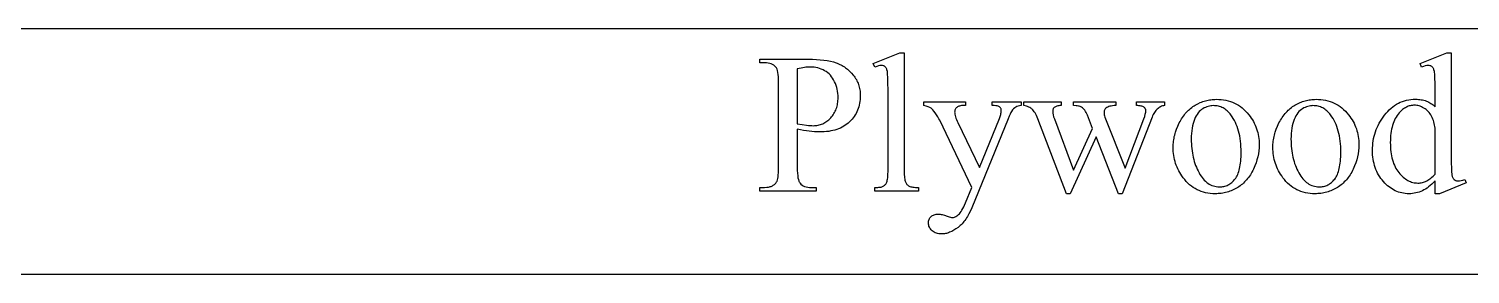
# Model space of a CAD drawing. Extents: x -4 to 204, y -54 to 64.
# Drawn here: x 50.37 to 59.9, y 58.75 to 60.38 of the extents above; entities that cross this region are included whole.
import ezdxf

# ---------------------------------------------------------------- set-up
doc = ezdxf.new("R2010")
doc.units = 0
doc.header["$MEASUREMENT"] = 0
doc.layers.add('LAYER_1', color=3, linetype='CONTINUOUS')

msp = doc.modelspace()

# ---------------------------------------------------------------- linework, layer by layer
at = {"layer": 'LAYER_1'}
for points in [[(47.94337, 58.75224), (69.69337, 58.75224), (69.69337, 60.37724), (47.94337, 60.37724)], [(55.45388, 59.71195), (55.45388, 59.45766), (55.45416, 59.43804), (55.45501, 59.42036), (55.45642, 59.40464), (55.45839, 59.39087), (55.46092, 59.37905), (55.46402, 59.36918), (55.46578, 59.36498), (55.46768, 59.36127), (55.46972, 59.35804), (55.47191, 59.3553), (55.47841, 59.34866), (55.48571, 59.34291), (55.49378, 59.33804), (55.50265, 59.33406), (55.51229, 59.33096), (55.52272, 59.32875), (55.53394, 59.32742), (55.54594, 59.32698), (55.57942, 59.32698), (55.57942, 59.30316), (55.20538, 59.30316), (55.20538, 59.32698), (55.23822, 59.32698), (55.25156, 59.32754), (55.25787, 59.32824), (55.26393, 59.32923), (55.26974, 59.3305), (55.2753, 59.33205), (55.28062, 59.33388), (55.28569, 59.33599), (55.29052, 59.33838), (55.2951, 59.34106), (55.29943, 59.34402), (55.30352, 59.34725), (55.30736, 59.35078), (55.31095, 59.35458), (55.3143, 59.35866), (55.3174, 59.36303), (55.32042, 59.36887), (55.32303, 59.37643), (55.32525, 59.38569), (55.32706, 59.39666), (55.32847, 59.40935), (55.32947, 59.42374), (55.33007, 59.43985), (55.33028, 59.45766), (55.33028, 60.02161), (55.33, 60.04124), (55.32919, 60.05891), (55.32783, 60.07463), (55.32593, 60.0884), (55.32349, 60.10022), (55.3205, 60.11009), (55.3188, 60.11429), (55.31697, 60.11801), (55.315, 60.12123), (55.31289, 60.12397), (55.30623, 60.13061), (55.29881, 60.13636), (55.29062, 60.14123), (55.28167, 60.14522), (55.27195, 60.14831), (55.26147, 60.15053), (55.25023, 60.15186), (55.23822, 60.1523), (55.20538, 60.1523), (55.20538, 60.17612), (55.52534, 60.17612), (55.55386, 60.17574), (55.58083, 60.17461), (55.60624, 60.17272), (55.63011, 60.17008), (55.65244, 60.16669), (55.67321, 60.16254), (55.69243, 60.15763), (55.7101, 60.15198), (55.71847, 60.14883), (55.72667, 60.14542), (55.73471, 60.14176), (55.74257, 60.13783), (55.75028, 60.13365), (55.75781, 60.12921), (55.76518, 60.12451), (55.77239, 60.11955), (55.77943, 60.11433), (55.7863, 60.10885), (55.79301, 60.10311), (55.79955, 60.09711), (55.80592, 60.09086), (55.81213, 60.08434), (55.82405, 60.07054), (55.82967, 60.06329), (55.83492, 60.05588), (55.8398, 60.04831), (55.84433, 60.04056), (55.8485, 60.03265), (55.8523, 60.02458), (55.85574, 60.01634), (55.85882, 60.00793), (55.86153, 59.99936), (55.86389, 59.99062), (55.86588, 59.98171), (55.86751, 59.97264), (55.86877, 59.96341), (55.86968, 59.954), (55.87022, 59.94444), (55.8704, 59.9347), (55.87013, 59.9215), (55.8693, 59.90861), (55.86793, 59.89603), (55.866, 59.88376), (55.86352, 59.87181), (55.86049, 59.86016), (55.85691, 59.84883), (55.85278, 59.83781), (55.8481, 59.8271), (55.84287, 59.81671), (55.83709, 59.80662), (55.83075, 59.79685), (55.82387, 59.78739), (55.81643, 59.77824), (55.80845, 59.76941), (55.79991, 59.76088), (55.79087, 59.75277), (55.78138, 59.74519), (55.77143, 59.73813), (55.76102, 59.73159), (55.75016, 59.72557), (55.73885, 59.72008), (55.72708, 59.71511), (55.71485, 59.71067), (55.70217, 59.70674), (55.68904, 59.70334), (55.67544, 59.70047), (55.6614, 59.69811), (55.6469, 59.69628), (55.63194, 59.69497), (55.61653, 59.69419), (55.60066, 59.69393), (55.58457, 59.69421), (55.56783, 59.69506), (55.55045, 59.69646), (55.53242, 59.69843), (55.51375, 59.70097), (55.49444, 59.70407), (55.47448, 59.70773)], [(56.16075, 60.21861), (56.16075, 59.43642), (56.16125, 59.41107), (56.16188, 59.40015), (56.16276, 59.39039), (56.16389, 59.3818), (56.16527, 59.37437), (56.16691, 59.36812), (56.16879, 59.36303), (56.17094, 59.35866), (56.17336, 59.35456), (56.17605, 59.35073), (56.17901, 59.34717), (56.18225, 59.34389), (56.18575, 59.34088), (56.18953, 59.33814), (56.19358, 59.33567), (56.19822, 59.33348), (56.20376, 59.33158), (56.21021, 59.32998), (56.21756, 59.32867), (56.22582, 59.32764), (56.23498, 59.32692), (56.24505, 59.32648), (56.25603, 59.32633), (56.25603, 59.30316), (55.96697, 59.30316), (55.96697, 59.32633), (55.98564, 59.32686), (55.99377, 59.32751), (56.00109, 59.32842), (56.00761, 59.3296), (56.01332, 59.33104), (56.01823, 59.33274), (56.02234, 59.3347), (56.02594, 59.33696), (56.02934, 59.33957), (56.03254, 59.34252), (56.03553, 59.34581), (56.03833, 59.34944), (56.04092, 59.35341), (56.04332, 59.35773), (56.04551, 59.36238), (56.04747, 59.36777), (56.04917, 59.37425), (56.05061, 59.38185), (56.05179, 59.39055), (56.0527, 59.40036), (56.05336, 59.41127), (56.05388, 59.43642), (56.05388, 59.97204), (56.0536, 60.01712), (56.05275, 60.05259), (56.05135, 60.07844), (56.05043, 60.08776), (56.04937, 60.09468), (56.04678, 60.1052), (56.04522, 60.10978), (56.0435, 60.11391), (56.0416, 60.11759), (56.03954, 60.12081), (56.0373, 60.12358), (56.03489, 60.1259), (56.03231, 60.12786), (56.02956, 60.12956), (56.02664, 60.131), (56.02354, 60.13218), (56.01684, 60.13375), (56.00946, 60.13427), (56.00513, 60.13411), (56.00053, 60.13363), (55.99047, 60.1317), (55.97928, 60.12848), (55.96697, 60.12397), (55.95603, 60.1465), (56.13178, 60.21861)], [(59.67062, 59.36947), (59.65987, 59.3586), (59.64917, 59.34852), (59.63854, 59.33924), (59.62797, 59.33076), (59.61746, 59.32307), (59.60701, 59.31617), (59.59661, 59.31007), (59.58628, 59.30477), (59.57588, 59.30016), (59.56528, 59.29618), (59.55448, 59.2928), (59.54347, 59.29004), (59.53227, 59.28789), (59.52086, 59.28636), (59.50925, 59.28544), (59.49744, 59.28513), (59.48547, 59.28545), (59.47368, 59.28639), (59.46209, 59.28797), (59.45069, 59.29018), (59.43948, 59.29302), (59.42846, 59.29649), (59.41763, 59.30059), (59.40699, 59.30533), (59.39655, 59.31069), (59.38629, 59.31669), (59.37623, 59.32332), (59.36635, 59.33058), (59.35667, 59.33847), (59.34718, 59.34699), (59.33788, 59.35614), (59.32877, 59.36592), (59.32004, 59.3762), (59.31187, 59.38684), (59.30427, 59.39784), (59.29723, 59.4092), (59.29075, 59.42092), (59.28484, 59.43299), (59.27948, 59.44543), (59.2747, 59.45823), (59.27047, 59.47138), (59.26681, 59.4849), (59.26371, 59.49877), (59.26118, 59.51301), (59.25921, 59.5276), (59.2578, 59.54256), (59.25695, 59.55787), (59.25667, 59.57354), (59.25698, 59.58931), (59.25792, 59.60491), (59.25948, 59.62034), (59.26166, 59.63561), (59.26447, 59.6507), (59.2679, 59.66563), (59.27195, 59.68039), (59.27663, 59.69497), (59.28193, 59.7094), (59.28785, 59.72365), (59.2944, 59.73773), (59.30157, 59.75165), (59.30937, 59.76539), (59.31779, 59.77897), (59.32683, 59.79238), (59.3365, 59.80562), (59.34666, 59.81837), (59.35717, 59.83029), (59.36804, 59.84139), (59.37927, 59.85167), (59.39086, 59.86113), (59.4028, 59.86977), (59.4151, 59.87758), (59.42775, 59.88457), (59.44077, 59.89073), (59.45414, 59.89608), (59.46787, 59.9006), (59.48195, 59.9043), (59.49639, 59.90718), (59.51119, 59.90924), (59.52635, 59.91047), (59.54186, 59.91088), (59.5515, 59.91069), (59.56092, 59.91011), (59.57012, 59.90914), (59.57912, 59.90778), (59.58791, 59.90604), (59.59648, 59.90391), (59.60485, 59.90139), (59.613, 59.89849), (59.62094, 59.8952), (59.62867, 59.89152), (59.63619, 59.88745), (59.6435, 59.883), (59.6506, 59.87816), (59.65748, 59.87293), (59.66416, 59.86731), (59.67062, 59.86131), (59.67062, 59.97011), (59.67032, 60.01578), (59.66941, 60.05171), (59.6679, 60.0779), (59.66692, 60.08735), (59.66579, 60.09436), (59.66303, 60.10502), (59.6614, 60.10966), (59.65959, 60.11383), (59.65762, 60.11754), (59.65547, 60.12079), (59.65315, 60.12358), (59.65066, 60.1259), (59.64801, 60.12786), (59.64519, 60.12956), (59.64221, 60.131), (59.63907, 60.13218), (59.63231, 60.13375), (59.62491, 60.13427), (59.61586, 60.13363), (59.60544, 60.1317), (59.59365, 60.12848), (59.58049, 60.12397), (59.57212, 60.1465), (59.74787, 60.21861), (59.77684, 60.21861), (59.77684, 59.53685), (59.77714, 59.49007), (59.77805, 59.4534), (59.77956, 59.42682), (59.78054, 59.41732), (59.78167, 59.41034), (59.78445, 59.39978), (59.78611, 59.39515), (59.78795, 59.39095), (59.78997, 59.38718), (59.79217, 59.38385), (59.79456, 59.38095), (59.79712, 59.37848), (59.80265, 59.37453), (59.80559, 59.37299), (59.80863, 59.37172), (59.81178, 59.37073), (59.81505, 59.37003), (59.82191, 59.36947), (59.82643, 59.36964), (59.83132, 59.37015), (59.84219, 59.3722), (59.8545, 59.37562), (59.86826, 59.38041), (59.87534, 59.35788), (59.70023, 59.28513), (59.67062, 59.28513)], [(55.45388, 59.74865), (55.48607, 59.74302), (55.5144, 59.73899), (55.52711, 59.73758), (55.53886, 59.73658), (55.54964, 59.73598), (55.55946, 59.73577), (55.56776, 59.73598), (55.57591, 59.73658), (55.58392, 59.7376), (55.59179, 59.73901), (55.59951, 59.74083), (55.60709, 59.74306), (55.61453, 59.74569), (55.62183, 59.74873), (55.62898, 59.75217), (55.63598, 59.75602), (55.64285, 59.76027), (55.64957, 59.76493), (55.65615, 59.76999), (55.66258, 59.77545), (55.66887, 59.78132), (55.67502, 59.7876), (55.6809, 59.7942), (55.68641, 59.80103), (55.69154, 59.80811), (55.69628, 59.81542), (55.70065, 59.82297), (55.70464, 59.83077), (55.70824, 59.8388), (55.71147, 59.84707), (55.71432, 59.85558), (55.71679, 59.86432), (55.71888, 59.87331), (55.72059, 59.88254), (55.72191, 59.892), (55.72286, 59.9017), (55.72343, 59.91164), (55.72362, 59.92183), (55.72326, 59.93586), (55.72217, 59.94965), (55.72036, 59.96318), (55.71783, 59.97647), (55.71457, 59.9895), (55.71059, 60.00228), (55.70588, 60.01481), (55.70045, 60.02708), (55.69435, 60.03885), (55.68765, 60.04986), (55.68035, 60.0601), (55.67244, 60.06957), (55.66393, 60.07828), (55.65482, 60.08623), (55.6451, 60.09341), (55.63478, 60.09983), (55.62398, 60.10549), (55.61281, 60.11039), (55.60129, 60.11454), (55.5894, 60.11794), (55.57714, 60.12058), (55.56453, 60.12246), (55.55155, 60.12359), (55.53822, 60.12397), (55.52972, 60.12378), (55.52063, 60.12321), (55.51097, 60.12225), (55.50072, 60.12091), (55.47847, 60.11709), (55.45388, 60.11174)], [(56.29079, 59.89286), (56.56568, 59.89286), (56.56568, 59.86904), (56.55216, 59.86904), (56.54515, 59.86884), (56.53858, 59.86825), (56.53247, 59.86727), (56.52682, 59.8659), (56.52161, 59.86413), (56.51686, 59.86197), (56.51256, 59.85942), (56.50871, 59.85648), (56.50531, 59.85325), (56.50237, 59.84982), (56.49988, 59.84621), (56.49785, 59.8424), (56.49626, 59.8384), (56.49513, 59.83421), (56.49445, 59.82983), (56.49422, 59.82526), (56.49456, 59.81868), (56.49555, 59.8115), (56.49721, 59.80371), (56.49954, 59.79532), (56.50252, 59.78633), (56.50617, 59.77673), (56.51049, 59.76653), (56.51547, 59.75573), (56.65903, 59.45831), (56.79101, 59.78406), (56.79357, 59.79065), (56.79579, 59.79721), (56.79767, 59.80376), (56.79921, 59.81029), (56.80041, 59.8168), (56.80127, 59.82329), (56.80178, 59.82976), (56.80195, 59.8362), (56.80167, 59.84164), (56.80082, 59.84634), (56.79941, 59.85033), (56.79744, 59.85359), (56.79451, 59.85694), (56.79084, 59.85994), (56.78646, 59.86258), (56.78135, 59.86485), (56.77483, 59.86668), (56.76622, 59.86799), (56.75552, 59.86877), (56.74272, 59.86904), (56.74272, 59.89286), (56.93457, 59.89286), (56.93457, 59.86904), (56.92334, 59.86743), (56.91348, 59.86517), (56.90499, 59.86228), (56.89787, 59.85874), (56.89127, 59.85403), (56.88435, 59.84763), (56.87711, 59.83954), (56.86955, 59.82977), (56.86601, 59.82329), (56.86118, 59.81287), (56.85506, 59.7985), (56.84766, 59.78019), (56.60753, 59.19178), (56.5985, 59.17103), (56.5888, 59.15159), (56.5837, 59.14236), (56.57842, 59.13345), (56.57298, 59.12487), (56.56737, 59.11662), (56.5616, 59.1087), (56.55565, 59.1011), (56.54953, 59.09383), (56.54325, 59.08689), (56.5368, 59.08027), (56.53018, 59.07398), (56.52339, 59.06802), (56.51643, 59.06238), (56.50242, 59.05212), (56.48853, 59.04323), (56.47478, 59.03571), (56.46115, 59.02955), (56.45439, 59.02699), (56.44766, 59.02476), (56.44096, 59.02288), (56.43429, 59.02134), (56.42766, 59.02015), (56.42106, 59.01929), (56.41449, 59.01878), (56.40796, 59.01861), (56.39867, 59.01895), (56.38981, 59.01997), (56.38137, 59.02168), (56.37336, 59.02408), (56.36576, 59.02716), (56.35859, 59.03092), (56.35184, 59.03536), (56.34551, 59.0405), (56.33978, 59.04607), (56.33481, 59.05184), (56.3306, 59.05782), (56.32716, 59.06399), (56.32449, 59.07037), (56.32258, 59.07695), (56.32143, 59.08373), (56.32105, 59.09071), (56.32132, 59.0973), (56.32215, 59.10357), (56.32354, 59.10949), (56.32547, 59.11509), (56.32796, 59.12036), (56.33101, 59.12529), (56.3346, 59.12989), (56.33875, 59.13416), (56.34338, 59.13801), (56.34843, 59.14135), (56.35389, 59.14417), (56.35976, 59.14648), (56.36604, 59.14827), (56.37273, 59.14955), (56.37984, 59.15032), (56.38736, 59.15058), (56.39291, 59.15036), (56.39895, 59.1497), (56.40546, 59.14859), (56.41246, 59.14704), (56.42792, 59.14261), (56.4453, 59.13642), (56.45697, 59.13219), (56.46622, 59.12918), (56.47306, 59.12736), (56.47749, 59.12676), (56.48237, 59.12707), (56.48736, 59.12801), (56.49247, 59.12957), (56.49768, 59.13175), (56.50301, 59.13456), (56.50845, 59.13799), (56.514, 59.14204), (56.51965, 59.14672), (56.52537, 59.15229), (56.5311, 59.15903), (56.53684, 59.16694), (56.54259, 59.17601), (56.54835, 59.18625), (56.55412, 59.19766), (56.55989, 59.21023), (56.56568, 59.22397), (56.60753, 59.32633), (56.39573, 59.77118), (56.39017, 59.78176), (56.38317, 59.79355), (56.37472, 59.80655), (56.36482, 59.82075), (56.35714, 59.83109), (56.35018, 59.83958), (56.34394, 59.84622), (56.33843, 59.85101), (56.33445, 59.85354), (56.3299, 59.856), (56.31912, 59.86067), (56.30608, 59.86501), (56.29079, 59.86904)], [(56.95066, 59.89286), (57.19787, 59.89286), (57.19787, 59.86904), (57.18971, 59.86828), (57.18228, 59.86731), (57.17559, 59.86611), (57.16963, 59.86469), (57.1644, 59.86305), (57.15991, 59.86119), (57.15615, 59.85911), (57.15313, 59.8568), (57.15064, 59.85426), (57.14848, 59.85145), (57.14666, 59.84838), (57.14516, 59.84506), (57.144, 59.84146), (57.14317, 59.83761), (57.14267, 59.8335), (57.14251, 59.82912), (57.14268, 59.824), (57.14319, 59.81862), (57.14524, 59.80707), (57.14866, 59.79448), (57.15345, 59.78084), (57.27963, 59.44157), (57.40646, 59.71775), (57.37298, 59.80466), (57.36897, 59.81394), (57.36465, 59.82248), (57.36003, 59.83028), (57.35511, 59.83733), (57.34989, 59.84364), (57.34437, 59.8492), (57.33855, 59.85402), (57.33242, 59.85809), (57.3285, 59.86023), (57.32381, 59.86216), (57.31836, 59.86386), (57.31214, 59.86533), (57.30516, 59.86659), (57.29742, 59.86763), (57.27963, 59.86904), (57.27963, 59.89286), (57.56032, 59.89286), (57.56032, 59.86904), (57.54915, 59.86835), (57.53883, 59.86727), (57.52936, 59.86578), (57.52073, 59.86389), (57.51294, 59.86159), (57.506, 59.8589), (57.4999, 59.8558), (57.49465, 59.8523), (57.49164, 59.84953), (57.48902, 59.84638), (57.48681, 59.84285), (57.485, 59.83894), (57.48359, 59.83464), (57.48258, 59.82997), (57.48198, 59.82491), (57.48178, 59.81947), (57.4821, 59.81299), (57.48307, 59.80643), (57.48467, 59.79979), (57.48693, 59.79307), (57.62083, 59.45444), (57.74508, 59.78084), (57.75072, 59.79734), (57.75474, 59.81206), (57.75615, 59.81876), (57.75715, 59.82502), (57.75776, 59.83083), (57.75796, 59.8362), (57.75776, 59.83922), (57.75717, 59.84216), (57.75619, 59.84501), (57.75482, 59.84779), (57.75305, 59.85049), (57.7509, 59.8531), (57.74835, 59.85564), (57.7454, 59.85809), (57.74189, 59.86038), (57.73762, 59.8624), (57.73259, 59.86416), (57.72682, 59.86566), (57.72028, 59.86689), (57.71299, 59.86787), (57.70495, 59.86858), (57.69616, 59.86904), (57.69616, 59.89286), (57.88221, 59.89286), (57.88221, 59.86904), (57.87532, 59.86776), (57.86867, 59.86602), (57.86224, 59.86382), (57.85605, 59.86115), (57.85009, 59.85802), (57.84436, 59.85443), (57.83887, 59.85038), (57.8336, 59.84586), (57.82857, 59.84088), (57.82376, 59.83544), (57.81919, 59.82953), (57.81485, 59.82317), (57.81074, 59.81634), (57.80686, 59.80904), (57.80322, 59.80129), (57.7998, 59.79307), (57.60281, 59.28513), (57.57641, 59.28513), (57.42899, 59.66174), (57.2571, 59.28513), (57.23328, 59.28513), (57.04401, 59.78084), (57.03935, 59.79211), (57.03472, 59.80243), (57.0301, 59.81178), (57.0255, 59.82019), (57.02092, 59.82764), (57.01637, 59.83413), (57.01183, 59.83967), (57.00731, 59.84425), (57.00249, 59.84823), (56.99701, 59.85196), (56.9909, 59.85543), (56.98414, 59.85865), (56.97673, 59.86163), (56.96869, 59.86435), (56.96, 59.86682), (56.95066, 59.86904)], [(58.22405, 59.91024), (58.24058, 59.90984), (58.2567, 59.90865), (58.27241, 59.90666), (58.28771, 59.90388), (58.30259, 59.9003), (58.31706, 59.89593), (58.33112, 59.89077), (58.34476, 59.88481), (58.35799, 59.87805), (58.37081, 59.8705), (58.38322, 59.86216), (58.39522, 59.85302), (58.4068, 59.84309), (58.41797, 59.83236), (58.42873, 59.82084), (58.43907, 59.80852), (58.44742, 59.79756), (58.45522, 59.78639), (58.46248, 59.77502), (58.46921, 59.76346), (58.4754, 59.75169), (58.48105, 59.73972), (58.48616, 59.72755), (58.49074, 59.71517), (58.49477, 59.7026), (58.49827, 59.68982), (58.50123, 59.67685), (58.50365, 59.66367), (58.50554, 59.65029), (58.50688, 59.63671), (58.50769, 59.62293), (58.50796, 59.60895), (58.50736, 59.58912), (58.50558, 59.56924), (58.50262, 59.54929), (58.49846, 59.52928), (58.49312, 59.50921), (58.48659, 59.48909), (58.47888, 59.4689), (58.46998, 59.44865), (58.46512, 59.43867), (58.46003, 59.42899), (58.45472, 59.41963), (58.44919, 59.41059), (58.44344, 59.40185), (58.43746, 59.39343), (58.43126, 59.38531), (58.42483, 59.37751), (58.41818, 59.37002), (58.41131, 59.36285), (58.40421, 59.35598), (58.39689, 59.34943), (58.38934, 59.34319), (58.38157, 59.33726), (58.37358, 59.33164), (58.36536, 59.32633), (58.35697, 59.32134), (58.34847, 59.31668), (58.33984, 59.31233), (58.3311, 59.30831), (58.32224, 59.3046), (58.31326, 59.30122), (58.30416, 59.29817), (58.29495, 59.29543), (58.28561, 59.29302), (58.27616, 59.29092), (58.26659, 59.28915), (58.25691, 59.28771), (58.2471, 59.28658), (58.23717, 59.28577), (58.22713, 59.28529), (58.21697, 59.28513), (58.20053, 59.28555), (58.18451, 59.28679), (58.16892, 59.28886), (58.15376, 59.29177), (58.13903, 59.2955), (58.12472, 59.30007), (58.11084, 59.30546), (58.09739, 59.31169), (58.08437, 59.31874), (58.07177, 59.32662), (58.0596, 59.33534), (58.04786, 59.34488), (58.03654, 59.35525), (58.02566, 59.36646), (58.0152, 59.37849), (58.00517, 59.39135), (57.99714, 59.40262), (57.98963, 59.41407), (57.98263, 59.42568), (57.97616, 59.43746), (57.9702, 59.44942), (57.96476, 59.46155), (57.95984, 59.47384), (57.95544, 59.48631), (57.95155, 59.49895), (57.94818, 59.51176), (57.94533, 59.52474), (57.943, 59.53789), (57.94119, 59.55122), (57.9399, 59.56471), (57.93912, 59.57838), (57.93886, 59.59221), (57.93902, 59.60235), (57.93949, 59.61248), (57.94027, 59.6226), (57.94137, 59.63271), (57.94279, 59.64281), (57.94452, 59.65291), (57.94656, 59.663), (57.94892, 59.67309), (57.95159, 59.68316), (57.95458, 59.69323), (57.96149, 59.71334), (57.96967, 59.73343), (57.9791, 59.75348), (57.98422, 59.76333), (57.98955, 59.77286), (57.99508, 59.78206), (58.0008, 59.79094), (58.00673, 59.79949), (58.01285, 59.80771), (58.01917, 59.8156), (58.02569, 59.82317), (58.03241, 59.83041), (58.03932, 59.83732), (58.04644, 59.84391), (58.05375, 59.85017), (58.06127, 59.8561), (58.06898, 59.8617), (58.07689, 59.86698), (58.085, 59.87193), (58.10153, 59.88091), (58.11831, 59.88869), (58.12679, 59.89213), (58.13533, 59.89527), (58.14393, 59.89812), (58.15259, 59.90066), (58.16131, 59.90291), (58.1701, 59.90485), (58.17894, 59.9065), (58.18784, 59.90784), (58.1968, 59.90889), (58.20583, 59.90964), (58.21491, 59.91009)], [(58.2041, 59.86839), (58.19556, 59.86808), (58.18702, 59.86712), (58.17846, 59.86554), (58.16989, 59.86332), (58.16132, 59.86047), (58.15273, 59.85699), (58.14414, 59.85287), (58.13553, 59.84811), (58.12713, 59.84257), (58.11914, 59.83606), (58.11156, 59.8286), (58.10439, 59.82019), (58.09764, 59.81082), (58.09129, 59.80049), (58.08536, 59.78921), (58.07985, 59.77698), (58.07487, 59.76381), (58.07055, 59.74974), (58.0669, 59.73476), (58.06391, 59.71887), (58.06159, 59.70209), (58.05993, 59.68439), (58.05893, 59.66579), (58.0586, 59.64629), (58.0588, 59.63033), (58.0594, 59.61465), (58.0604, 59.59925), (58.0618, 59.58412), (58.0636, 59.56927), (58.0658, 59.5547), (58.0684, 59.54041), (58.0714, 59.52639), (58.0748, 59.51264), (58.07859, 59.49918), (58.08279, 59.48599), (58.08739, 59.47307), (58.09239, 59.46044), (58.09779, 59.44808), (58.10358, 59.43599), (58.10978, 59.42419), (58.11631, 59.41288), (58.12309, 59.40231), (58.13012, 59.39246), (58.1374, 59.38335), (58.14494, 59.37496), (58.15274, 59.3673), (58.16079, 59.36037), (58.16909, 59.35418), (58.17765, 59.34871), (58.18646, 59.34397), (58.19552, 59.33995), (58.20484, 59.33667), (58.21441, 59.33412), (58.22424, 59.3323), (58.23432, 59.3312), (58.24465, 59.33084), (58.25237, 59.33104), (58.25992, 59.33164), (58.2673, 59.33265), (58.27451, 59.33406), (58.28154, 59.33587), (58.28841, 59.33808), (58.2951, 59.3407), (58.30163, 59.34371), (58.30798, 59.34713), (58.31416, 59.35096), (58.32017, 59.35518), (58.32601, 59.35981), (58.33168, 59.36484), (58.33718, 59.37027), (58.3425, 59.3761), (58.34766, 59.38234), (58.35257, 59.38907), (58.35716, 59.39637), (58.36144, 59.40426), (58.3654, 59.41272), (58.36905, 59.42176), (58.37237, 59.43138), (58.37538, 59.44158), (58.37808, 59.45235), (58.38045, 59.46371), (58.38251, 59.47564), (58.38425, 59.48815), (58.38568, 59.50124), (58.38679, 59.51491), (58.38758, 59.52915), (58.38806, 59.54398), (58.38822, 59.55938), (58.38795, 59.57875), (58.38716, 59.5976), (58.38584, 59.61593), (58.38399, 59.63374), (58.38161, 59.65102), (58.37871, 59.66778), (58.37528, 59.68401), (58.37132, 59.69972), (58.36683, 59.71491), (58.36181, 59.72958), (58.35627, 59.74372), (58.35019, 59.75734), (58.34359, 59.77044), (58.33646, 59.78301), (58.3288, 59.79506), (58.32062, 59.80659), (58.31481, 59.81407), (58.3088, 59.82107), (58.3026, 59.82759), (58.2962, 59.83363), (58.2896, 59.83918), (58.28281, 59.84425), (58.27582, 59.84884), (58.26863, 59.85294), (58.26125, 59.85656), (58.25368, 59.8597), (58.2459, 59.86236), (58.23793, 59.86453), (58.22977, 59.86622), (58.22141, 59.86743), (58.21285, 59.86815)], [(58.88328, 59.91024), (58.89981, 59.90984), (58.91593, 59.90865), (58.93164, 59.90666), (58.94693, 59.90388), (58.96182, 59.9003), (58.97629, 59.89593), (58.99034, 59.89077), (59.00399, 59.88481), (59.01722, 59.87805), (59.03004, 59.8705), (59.04245, 59.86216), (59.05444, 59.85302), (59.06603, 59.84309), (59.0772, 59.83236), (59.08796, 59.82084), (59.0983, 59.80852), (59.10664, 59.79756), (59.11445, 59.78639), (59.12171, 59.77502), (59.12844, 59.76346), (59.13463, 59.75169), (59.14028, 59.73972), (59.14539, 59.72755), (59.14996, 59.71517), (59.154, 59.7026), (59.1575, 59.68982), (59.16046, 59.67685), (59.16288, 59.66367), (59.16476, 59.65029), (59.16611, 59.63671), (59.16692, 59.62293), (59.16719, 59.60895), (59.16659, 59.58912), (59.16481, 59.56924), (59.16184, 59.54929), (59.15769, 59.52928), (59.15235, 59.50921), (59.14582, 59.48909), (59.1381, 59.4689), (59.1292, 59.44865), (59.12434, 59.43867), (59.11926, 59.42899), (59.11395, 59.41963), (59.10842, 59.41059), (59.10267, 59.40185), (59.09669, 59.39343), (59.09048, 59.38531), (59.08406, 59.37751), (59.07741, 59.37002), (59.07053, 59.36285), (59.06344, 59.35598), (59.05611, 59.34943), (59.04857, 59.34319), (59.0408, 59.33726), (59.03281, 59.33164), (59.02459, 59.32633), (59.0162, 59.32134), (59.00769, 59.31668), (58.99907, 59.31233), (58.99033, 59.30831), (58.98147, 59.3046), (58.97249, 59.30122), (58.96339, 59.29817), (58.95418, 59.29543), (58.94484, 59.29302), (58.93539, 59.29092), (58.92582, 59.28915), (58.91613, 59.28771), (58.90633, 59.28658), (58.8964, 59.28577), (58.88636, 59.28529), (58.8762, 59.28513), (58.85975, 59.28555), (58.84374, 59.28679), (58.82815, 59.28886), (58.81299, 59.29177), (58.79825, 59.2955), (58.78395, 59.30007), (58.77007, 59.30546), (58.75662, 59.31169), (58.74359, 59.31874), (58.731, 59.32662), (58.71883, 59.33534), (58.70709, 59.34488), (58.69577, 59.35525), (58.68489, 59.36646), (58.67443, 59.37849), (58.6644, 59.39135), (58.65637, 59.40262), (58.64885, 59.41407), (58.64186, 59.42568), (58.63539, 59.43746), (58.62943, 59.44942), (58.62399, 59.46155), (58.61907, 59.47384), (58.61466, 59.48631), (58.61078, 59.49895), (58.60741, 59.51176), (58.60456, 59.52474), (58.60223, 59.53789), (58.60042, 59.55122), (58.59912, 59.56471), (58.59835, 59.57838), (58.59809, 59.59221), (58.59824, 59.60235), (58.59872, 59.61248), (58.5995, 59.6226), (58.6006, 59.63271), (58.60202, 59.64281), (58.60374, 59.65291), (58.60579, 59.663), (58.60815, 59.67309), (58.61082, 59.68316), (58.6138, 59.69323), (58.62072, 59.71334), (58.62889, 59.73343), (58.63832, 59.75348), (58.64345, 59.76333), (58.64878, 59.77286), (58.65431, 59.78206), (58.66003, 59.79094), (58.66595, 59.79949), (58.67208, 59.80771), (58.6784, 59.8156), (58.68492, 59.82317), (58.69163, 59.83041), (58.69855, 59.83732), (58.70567, 59.84391), (58.71298, 59.85017), (58.72049, 59.8561), (58.72821, 59.8617), (58.73612, 59.86698), (58.74422, 59.87193), (58.76076, 59.88091), (58.77754, 59.88869), (58.78602, 59.89213), (58.79456, 59.89527), (58.80316, 59.89812), (58.81182, 59.90066), (58.82054, 59.90291), (58.82932, 59.90485), (58.83817, 59.9065), (58.84707, 59.90784), (58.85603, 59.90889), (58.86505, 59.90964), (58.87414, 59.91009)], [(58.86332, 59.86839), (58.85479, 59.86808), (58.84624, 59.86712), (58.83769, 59.86554), (58.82912, 59.86332), (58.82055, 59.86047), (58.81196, 59.85699), (58.80337, 59.85287), (58.79476, 59.84811), (58.78636, 59.84257), (58.77836, 59.83606), (58.77078, 59.8286), (58.76362, 59.82019), (58.75686, 59.81082), (58.75052, 59.80049), (58.74459, 59.78921), (58.73907, 59.77698), (58.73409, 59.76381), (58.72978, 59.74974), (58.72613, 59.73476), (58.72314, 59.71887), (58.72082, 59.70209), (58.71916, 59.68439), (58.71816, 59.66579), (58.71783, 59.64629), (58.71803, 59.63033), (58.71863, 59.61465), (58.71963, 59.59925), (58.72103, 59.58412), (58.72283, 59.56927), (58.72503, 59.5547), (58.72763, 59.54041), (58.73062, 59.52639), (58.73402, 59.51264), (58.73782, 59.49918), (58.74202, 59.48599), (58.74662, 59.47307), (58.75162, 59.46044), (58.75701, 59.44808), (58.76281, 59.43599), (58.76901, 59.42419), (58.77553, 59.41288), (58.78231, 59.40231), (58.78935, 59.39246), (58.79663, 59.38335), (58.80417, 59.37496), (58.81197, 59.3673), (58.82002, 59.36037), (58.82832, 59.35418), (58.83687, 59.34871), (58.84568, 59.34397), (58.85475, 59.33995), (58.86407, 59.33667), (58.87364, 59.33412), (58.88347, 59.3323), (58.89355, 59.3312), (58.90388, 59.33084), (58.9116, 59.33104), (58.91915, 59.33164), (58.92653, 59.33265), (58.93374, 59.33406), (58.94077, 59.33587), (58.94764, 59.33808), (58.95433, 59.3407), (58.96086, 59.34371), (58.96721, 59.34713), (58.97339, 59.35096), (58.9794, 59.35518), (58.98524, 59.35981), (58.99091, 59.36484), (58.9964, 59.37027), (59.00173, 59.3761), (59.00689, 59.38234), (59.0118, 59.38907), (59.01639, 59.39637), (59.02067, 59.40426), (59.02463, 59.41272), (59.02827, 59.42176), (59.0316, 59.43138), (59.03461, 59.44158), (59.0373, 59.45235), (59.03968, 59.46371), (59.04174, 59.47564), (59.04348, 59.48815), (59.04491, 59.50124), (59.04602, 59.51491), (59.04681, 59.52915), (59.04728, 59.54398), (59.04744, 59.55938), (59.04718, 59.57875), (59.04639, 59.5976), (59.04507, 59.61593), (59.04322, 59.63374), (59.04084, 59.65102), (59.03794, 59.66778), (59.0345, 59.68401), (59.03054, 59.69972), (59.02606, 59.71491), (59.02104, 59.72958), (59.01549, 59.74372), (59.00942, 59.75734), (59.00282, 59.77044), (58.99569, 59.78301), (58.98803, 59.79506), (58.97985, 59.80659), (58.97403, 59.81407), (58.96803, 59.82107), (58.96182, 59.82759), (58.95542, 59.83363), (58.94883, 59.83918), (58.94203, 59.84425), (58.93505, 59.84884), (58.92786, 59.85294), (58.92048, 59.85656), (58.9129, 59.8597), (58.90513, 59.86236), (58.89716, 59.86453), (58.889, 59.86622), (58.88063, 59.86743), (58.87208, 59.86815)], [(59.67062, 59.41453), (59.67062, 59.71839), (59.66941, 59.72922), (59.66772, 59.7398), (59.66555, 59.75014), (59.66289, 59.76024), (59.65976, 59.7701), (59.65613, 59.77971), (59.65203, 59.78909), (59.64744, 59.79822), (59.64242, 59.80696), (59.637, 59.81514), (59.63119, 59.82277), (59.62499, 59.82985), (59.6184, 59.83637), (59.61141, 59.84234), (59.60403, 59.84776), (59.59626, 59.85262), (59.58832, 59.85692), (59.58043, 59.86065), (59.57259, 59.8638), (59.5648, 59.86638), (59.55706, 59.86839), (59.54937, 59.86982), (59.54173, 59.87068), (59.53414, 59.87097), (59.5271, 59.87077), (59.52017, 59.87017), (59.51332, 59.86918), (59.50658, 59.86779), (59.49993, 59.866), (59.49337, 59.86382), (59.48691, 59.86123), (59.48054, 59.85825), (59.47427, 59.85488), (59.4681, 59.8511), (59.46202, 59.84693), (59.45604, 59.84236), (59.45015, 59.83739), (59.44436, 59.83203), (59.43867, 59.82627), (59.43307, 59.82011), (59.42597, 59.8115), (59.41933, 59.8024), (59.41316, 59.79283), (59.40743, 59.78277), (59.40217, 59.77223), (59.39737, 59.7612), (59.39302, 59.7497), (59.38913, 59.73771), (59.38569, 59.72523), (59.38272, 59.71228), (59.3802, 59.69884), (59.37814, 59.68492), (59.37654, 59.67051), (59.3754, 59.65562), (59.37471, 59.64025), (59.37448, 59.6244), (59.3747, 59.60838), (59.37537, 59.59284), (59.37647, 59.57777), (59.37802, 59.56318), (59.38001, 59.54906), (59.38245, 59.53542), (59.38533, 59.52226), (59.38864, 59.50957), (59.39241, 59.49735), (59.39661, 59.48561), (59.40126, 59.47435), (59.40635, 59.46356), (59.41188, 59.45324), (59.41786, 59.4434), (59.42427, 59.43404), (59.43113, 59.42515), (59.43827, 59.41677), (59.4455, 59.40893), (59.45283, 59.40163), (59.46026, 59.39487), (59.4678, 59.38866), (59.47543, 59.38298), (59.48317, 59.37784), (59.49101, 59.37325), (59.49894, 59.36919), (59.50698, 59.36568), (59.51512, 59.3627), (59.52336, 59.36027), (59.53169, 59.35838), (59.54013, 59.35703), (59.54867, 59.35622), (59.55731, 59.35595), (59.56462, 59.35617), (59.5719, 59.35686), (59.57915, 59.35801), (59.58636, 59.35961), (59.59355, 59.36167), (59.60071, 59.36418), (59.60784, 59.36716), (59.61493, 59.37059), (59.622, 59.37448), (59.62904, 59.37883), (59.63604, 59.38364), (59.64302, 59.3889), (59.64996, 59.39462), (59.65688, 59.4008), (59.66376, 59.40744)]]:
    msp.add_lwpolyline(points, close=True, dxfattribs=at)

doc.saveas('drawing.dxf')
